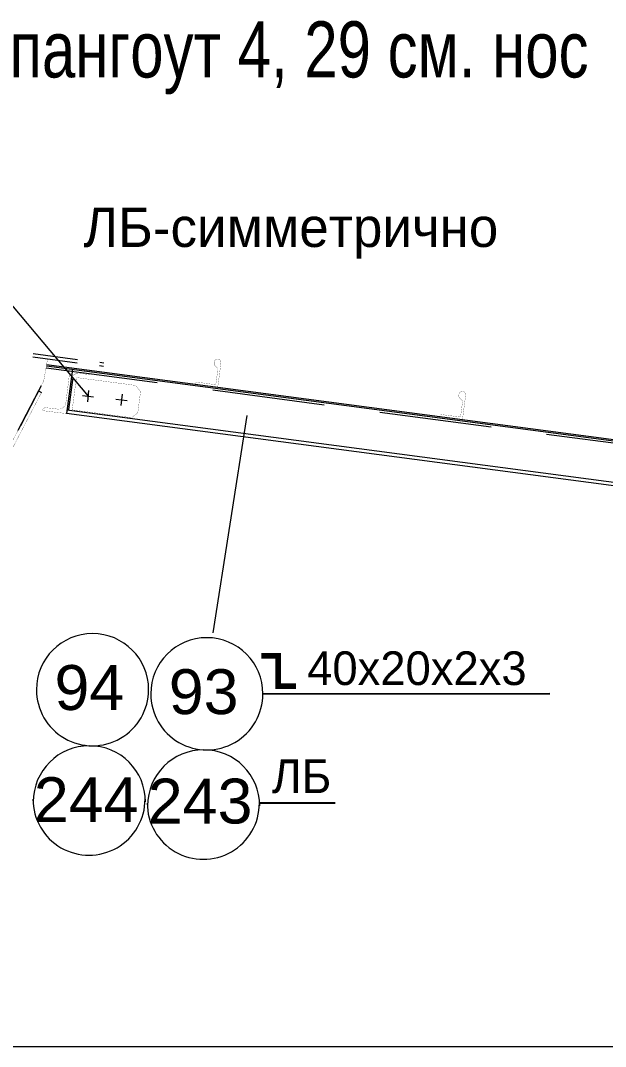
# Model space of a CAD drawing. Header units: millimetres. Extents: x 42007 to 66124, y -556 to 6894.
# Drawn here: x 59072 to 59593, y 3502 to 4416 of the extents above; entities that cross this region are included whole.
import ezdxf
from ezdxf.enums import TextEntityAlignment as Align

# ---------------------------------------------------------------- set-up
doc = ezdxf.new("R2010")
doc.units = ezdxf.units.MM
for name, pattern in [('K5LT32769', [0]), ('K5LT32770', [0]), ('K5LT32781', [90, 40, -20, 10, -20]), ('K5LT32782', [150, 100, -50]), ('K5LT32788', [1040, 900, -60, 20, -60])]:
    doc.linetypes.add(name, pattern=pattern)
doc.layers.add('pen_7', color=1, linetype='Continuous')
doc.styles.add('style5', font='arial.ttf', dxfattribs={"height": 3})

msp = doc.modelspace()

# ---------------------------------------------------------------- linework, layer by layer
at = {"color": 7, "linetype": 'K5LT32769', "lineweight": 18}
for p, q in [((59016.529, 4218.854), (59132.141, 4081.47)), ((59095.018, 4108.59), (59901.518, 4001.904)), ((59095.149, 4109.582), (59901.649, 4002.895)), ((59118.249, 4105.517), (59113.003, 4065.863)), ((59127.172, 4082.026), (59137.11, 4080.915)), ((59132.697, 4086.439), (59131.586, 4076.501)), ((59156.986, 4078.687), (59166.924, 4077.576)), ((59162.51, 4083.101), (59161.399, 4073.163)), ((59899.708, 3961.795), (59113.003, 4065.863)), ((59273.693, 4064.063), (59243.511, 3870.524)), ((58550.595, 3501.912), (59824.547, 3501.912))]:
    msp.add_line(p, q, dxfattribs=at)
at = {"color": 7, "linetype": 'K5LT32781', "lineweight": 18}
for p, q in [((58815.149, 4151.912), (59145.953, 4108.153)), ((58815.542, 4154.886), (59146.347, 4111.127)), ((59090.342, 4090.593), (58799.456, 3531.348)), ((59088.035, 4086.158), (58801.764, 3535.784)), ((59088.035, 4086.158), (59090.696, 4084.774))]:
    msp.add_line(p, q, dxfattribs=at)
at = {"color": 7, "linetype": 'K5LT32782', "lineweight": 18}
for p, q in [((59094.756, 4106.607), (59901.256, 3999.921)), ((59115.021, 4069.439), (59118.753, 4098.149))]:
    msp.add_line(p, q, dxfattribs=at)
at = {"color": 7, "linetype": 'K5LT32770', "lineweight": 18}
msp.add_line((59900.101, 3964.769), (59113.396, 4068.837), dxfattribs=at)
at = {"color": 0}
for p, q in [((59288.023, 3816.19), (59543.718, 3816.312)), ((59352.38, 3718.683), (59284.89, 3718.683))]:
    msp.add_line(p, q, dxfattribs=at)
at = {"color": 7, "linetype": 'K5LT32788', "lineweight": 18}
msp.add_line((58675.149, 3501.912), (60097.149, 3501.912), dxfattribs=at)
at = {"color": 7, "linetype": 'K5LT32781', "const_width": 0.18}
for points in [[(58779.149, 4144.912), (58779.149, 4051.912), (58777.149, 4051.912), (58777.149, 3526.912), (58797.149, 3526.912), (59092.649, 4095.03), (59096.149, 4114.741)], [(58801.764, 3535.784), (58804.425, 3534.4), (59090.696, 4084.774)]]:
    msp.add_lwpolyline(points, dxfattribs=at)
at = {"color": 7, "linetype": 'K5LT32769', "const_width": 0.18}
for points in [[(59247.827, 4089.99), (59250.634, 4111.205), (59250.432, 4112.745), (59249.487, 4113.978), (59248.053, 4114.573), (59246.513, 4114.371), (59245.281, 4113.427), (59244.685, 4111.992), (59244.535, 4110.856), (59244.593, 4109.757), (59245.044, 4108.753), (59245.827, 4107.979), (59246.46, 4107.55), (59247.243, 4106.776), (59247.694, 4105.772), (59247.752, 4104.673), (59246.107, 4092.235), (59245.433, 4091.719), (59228.778, 4093.922), (59228.105, 4093.406), (59227.921, 4092.018), (59247.154, 4089.474), (59247.827, 4089.99)], [(59116.149, 4105.795), (59112.413, 4075.525), (59111.618, 4073.116), (59109.961, 4071.196), (59107.695, 4070.056), (59105.166, 4069.87), (59094.745, 4071.156), (59093.207, 4070.941), (59091.983, 4069.985), (59091.4, 4068.546), (59113.235, 4065.851), (59116.97, 4096.121), (59117.766, 4098.53), (59119.423, 4100.45), (59121.688, 4101.59), (59124.218, 4101.776), (59132.654, 4100.735), (59134.191, 4100.95), (59135.416, 4101.906), (59135.998, 4103.345), (59116.149, 4105.795)], [(59178.946, 4085.383), (59176.5, 4066.542), (59170.9, 4062.239), (59118.041, 4069.231), (59121.781, 4097.989), (59174.633, 4090.998), (59178.946, 4085.383)], [(59465.925, 4061.139), (59468.731, 4082.355), (59468.529, 4083.894), (59467.585, 4085.127), (59466.15, 4085.722), (59464.611, 4085.52), (59463.378, 4084.576), (59462.783, 4083.141), (59462.633, 4082.006), (59462.691, 4080.906), (59463.142, 4079.902), (59463.925, 4079.128), (59464.557, 4078.699), (59465.34, 4077.926), (59465.791, 4076.922), (59465.85, 4075.822), (59464.204, 4063.385), (59463.531, 4062.868), (59446.876, 4065.072), (59446.202, 4064.555), (59446.019, 4063.168), (59465.251, 4060.623), (59465.925, 4061.139)]]:
    msp.add_lwpolyline(points, dxfattribs=at)
at = {"color": 0, "const_width": 5}
msp.add_lwpolyline([(59286.656, 3850.082), (59301.682, 3850.082), (59301.682, 3823.054), (59317.458, 3823.054)], dxfattribs=at)
at = {"color": 7, "linetype": 'K5LT32769', "lineweight": 18}
for centre, start, end in [((59136.146, 3819.865), 0, 179.999977), ((59238.023, 3816.19), 0, 179.999977), ((59136.146, 3819.865), 179.999977, 0), ((59238.023, 3816.19), 179.999977, 0), ((59133.319, 3719.916), 0, 179.999977), ((59235.196, 3716.241), 0, 179.999977), ((59133.013, 3722.358), 179.999977, 0), ((59234.89, 3718.683), 179.999977, 0)]:
    msp.add_arc(centre, 50, start, end, dxfattribs=at)

# ---------------------------------------------------------------- texts
at = {"color": 7, "attachment_point": 1, "style": 'style5'}
for s, insert, char_height in [('\\H3.5;\\W0.965;\\Q15;\\Q0;\\W0.765;\\H50.00;Шпангоут 4, 29 см. нос', (59013.15, 4415.413), 2.4), ('\\H3.5;\\W0.965;\\Q15;\\Q0;\\H35.00;ЛБ-симметрично', (59128.003, 4249.371), 2.4), ('{\\H10x;\\W0.965;40х20х2х3}', (59327.451, 3853.996), 3), ('\\H3.5;\\W0.965;\\Q15;\\Q0;\\H30.00;ЛБ', (59295.908, 3757.729), 3)]:
    msp.add_mtext(s, dxfattribs=dict(at, insert=insert, char_height=char_height))
at = {"layer": 'pen_7', "color": 2, "linetype": 'Continuous', "style": 'style5'}
for s, p in [('94', (59133.306, 3821.773)), ('93', (59235.183, 3818.098)), ('244', (59130.479, 3721.823)), ('243', (59232.051, 3720.59))]:
    msp.add_text(s, height=40, dxfattribs=at).set_placement(p, align=Align.MIDDLE_CENTER)

doc.saveas('drawing.dxf')
